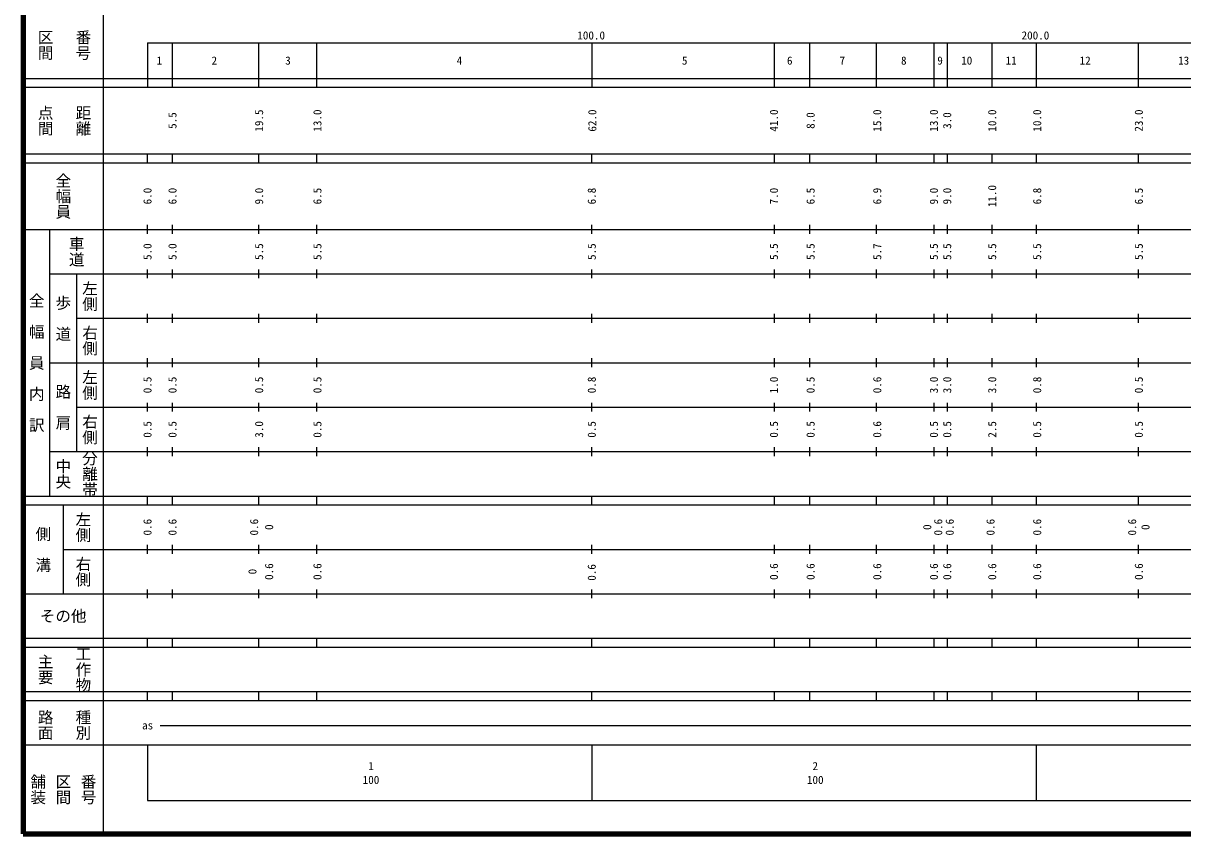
# Model space of a CAD drawing. Units: millimetres on the paper, enlarged 1000 times. Extents: x 40000 to 680000, y 20000 to 380000.
# Drawn here: x 40000 to 301016, y 20000 to 202409 of the extents above; entities that cross this region are included whole.
import ezdxf
from ezdxf.enums import TextEntityAlignment as Align

# ---------------------------------------------------------------- set-up
doc = ezdxf.new("R2010")
doc.units = ezdxf.units.MM
doc.header["$LTSCALE"] = 1000
doc.layers.add('M-TTL', color=2, linetype='Continuous', lineweight=140)
doc.layers.add('M-TTL-BAND', color=7, linetype='Continuous', lineweight=25)
doc.styles.add('@ＭＳ ゴシック', font='')
doc.styles.add('ＭＳ ゴシック', font='')
doc.styles.get('@ＭＳ ゴシック').set_extended_font_data('@MS Gothic')
doc.styles.get('ＭＳ ゴシック').set_extended_font_data('MS Gothic')

msp = doc.modelspace()

# ---------------------------------------------------------------- linework, layer by layer
at = {"layer": 'M-TTL'}
for p, q in [((40000, 380000), (40000, 20000)), ((40000, 20000), (680000, 20000))]:
    msp.add_line(p, q, dxfattribs=at)
at = {"layer": 'M-TTL-BAND'}
for p, q in [((58000, 370000), (58000, 20000)), ((68000, 198000), (579000, 198000)), ((68000, 198000), (68000, 188000)), ((73500, 198000), (73500, 188000)), ((93000, 198000), (93000, 188000)), ((106000, 198000), (106000, 188000)), ((168000, 198000), (168000, 188000)), ((209000, 198000), (209000, 188000)), ((217000, 198000), (217000, 188000)), ((232000, 198000), (232000, 188000)), ((245000, 198000), (245000, 188000)), ((248000, 198000), (248000, 188000)), ((258000, 198000), (258000, 188000)), ((268000, 198000), (268000, 188000)), ((291000, 198000), (291000, 188000)), ((40000, 190000), (579000, 190000)), ((40000, 188000), (579000, 188000)), ((40000, 173000), (579000, 173000)), ((68000, 171000), (68000, 173000)), ((73500, 173000), (73500, 171000)), ((93000, 173000), (93000, 171000)), ((106000, 173000), (106000, 171000)), ((168000, 171000), (168000, 173000)), ((209000, 173000), (209000, 171000)), ((217000, 173000), (217000, 171000)), ((232000, 173000), (232000, 171000)), ((245000, 173000), (245000, 171000)), ((248000, 173000), (248000, 171000)), ((258000, 173000), (258000, 171000)), ((268000, 173000), (268000, 171000)), ((291000, 173000), (291000, 171000)), ((40000, 171000), (579000, 171000)), ((68000, 155000), (68000, 157000)), ((73500, 157000), (73500, 155000)), ((93000, 157000), (93000, 155000)), ((106000, 157000), (106000, 155000)), ((168000, 155000), (168000, 157000)), ((209000, 157000), (209000, 155000)), ((217000, 157000), (217000, 155000)), ((232000, 157000), (232000, 155000)), ((245000, 157000), (245000, 155000)), ((248000, 157000), (248000, 155000)), ((258000, 157000), (258000, 155000)), ((268000, 157000), (268000, 155000)), ((291000, 157000), (291000, 155000)), ((40000, 156000), (579000, 156000)), ((46000, 96000), (46000, 156000)), ((68000, 145000), (68000, 147000)), ((73500, 147000), (73500, 145000)), ((93000, 147000), (93000, 145000)), ((106000, 147000), (106000, 145000)), ((168000, 145000), (168000, 147000)), ((209000, 147000), (209000, 145000)), ((217000, 147000), (217000, 145000)), ((232000, 147000), (232000, 145000)), ((245000, 147000), (245000, 145000)), ((248000, 147000), (248000, 145000)), ((258000, 147000), (258000, 145000)), ((268000, 147000), (268000, 145000)), ((291000, 147000), (291000, 145000)), ((46000, 146000), (579000, 146000)), ((52000, 146000), (52000, 106000)), ((52000, 136000), (579000, 136000)), ((68000, 135000), (68000, 137000)), ((73500, 137000), (73500, 135000)), ((93000, 137000), (93000, 135000)), ((106000, 137000), (106000, 135000)), ((168000, 135000), (168000, 137000)), ((209000, 137000), (209000, 135000)), ((217000, 137000), (217000, 135000)), ((232000, 137000), (232000, 135000)), ((245000, 137000), (245000, 135000)), ((248000, 137000), (248000, 135000)), ((258000, 137000), (258000, 135000)), ((268000, 137000), (268000, 135000)), ((291000, 137000), (291000, 135000)), ((46000, 126000), (579000, 126000)), ((68000, 125000), (68000, 127000)), ((73500, 127000), (73500, 125000)), ((93000, 127000), (93000, 125000)), ((106000, 127000), (106000, 125000)), ((168000, 125000), (168000, 127000)), ((209000, 127000), (209000, 125000)), ((217000, 127000), (217000, 125000)), ((232000, 127000), (232000, 125000)), ((245000, 127000), (245000, 125000)), ((248000, 127000), (248000, 125000)), ((258000, 127000), (258000, 125000)), ((268000, 127000), (268000, 125000)), ((291000, 127000), (291000, 125000)), ((52000, 116000), (579000, 116000)), ((68000, 115000), (68000, 117000)), ((73500, 117000), (73500, 115000)), ((93000, 117000), (93000, 115000)), ((106000, 117000), (106000, 115000)), ((168000, 115000), (168000, 117000)), ((209000, 117000), (209000, 115000)), ((217000, 117000), (217000, 115000)), ((232000, 117000), (232000, 115000)), ((245000, 117000), (245000, 115000)), ((248000, 117000), (248000, 115000)), ((258000, 117000), (258000, 115000)), ((268000, 117000), (268000, 115000)), ((291000, 117000), (291000, 115000)), ((46000, 106000), (579000, 106000)), ((68000, 105000), (68000, 107000)), ((73500, 107000), (73500, 105000)), ((93000, 107000), (93000, 105000)), ((106000, 107000), (106000, 105000)), ((168000, 105000), (168000, 107000)), ((209000, 107000), (209000, 105000)), ((217000, 107000), (217000, 105000)), ((232000, 107000), (232000, 105000)), ((245000, 107000), (245000, 105000)), ((248000, 107000), (248000, 105000)), ((258000, 107000), (258000, 105000)), ((268000, 107000), (268000, 105000)), ((291000, 107000), (291000, 105000)), ((40000, 96000), (579000, 96000)), ((40000, 94000), (579000, 94000)), ((49000, 94000), (49000, 74000)), ((68000, 94000), (68000, 96000)), ((73500, 96000), (73500, 94000)), ((93000, 96000), (93000, 94000)), ((106000, 96000), (106000, 94000)), ((168000, 94000), (168000, 96000)), ((209000, 96000), (209000, 94000)), ((217000, 96000), (217000, 94000)), ((232000, 96000), (232000, 94000)), ((245000, 96000), (245000, 94000)), ((248000, 96000), (248000, 94000)), ((258000, 96000), (258000, 94000)), ((268000, 96000), (268000, 94000)), ((291000, 96000), (291000, 94000)), ((49000, 84000), (579000, 84000)), ((68000, 83000), (68000, 85000)), ((73500, 85000), (73500, 83000)), ((93000, 85000), (93000, 83000)), ((106000, 85000), (106000, 83000)), ((168000, 83000), (168000, 85000)), ((209000, 85000), (209000, 83000)), ((217000, 85000), (217000, 83000)), ((232000, 85000), (232000, 83000)), ((245000, 85000), (245000, 83000)), ((248000, 85000), (248000, 83000)), ((258000, 85000), (258000, 83000)), ((268000, 85000), (268000, 83000)), ((291000, 85000), (291000, 83000)), ((40000, 74000), (579000, 74000)), ((68000, 73000), (68000, 75000)), ((73500, 75000), (73500, 73000)), ((93000, 75000), (93000, 73000)), ((106000, 75000), (106000, 73000)), ((168000, 73000), (168000, 75000)), ((209000, 75000), (209000, 73000)), ((217000, 75000), (217000, 73000)), ((232000, 75000), (232000, 73000)), ((245000, 75000), (245000, 73000)), ((248000, 75000), (248000, 73000)), ((258000, 75000), (258000, 73000)), ((268000, 75000), (268000, 73000)), ((291000, 75000), (291000, 73000)), ((40000, 64000), (579000, 64000)), ((68000, 62000), (68000, 64000)), ((73500, 64000), (73500, 62000)), ((93000, 64000), (93000, 62000)), ((106000, 64000), (106000, 62000)), ((168000, 62000), (168000, 64000)), ((209000, 64000), (209000, 62000)), ((217000, 64000), (217000, 62000)), ((232000, 64000), (232000, 62000)), ((245000, 64000), (245000, 62000)), ((248000, 64000), (248000, 62000)), ((258000, 64000), (258000, 62000)), ((268000, 64000), (268000, 62000)), ((291000, 64000), (291000, 62000)), ((40000, 62000), (579000, 62000)), ((40000, 52000), (579000, 52000)), ((40000, 50000), (579000, 50000)), ((68000, 50000), (68000, 52000)), ((73500, 52000), (73500, 50000)), ((93000, 52000), (93000, 50000)), ((106000, 52000), (106000, 50000)), ((168000, 50000), (168000, 52000)), ((209000, 52000), (209000, 50000)), ((217000, 52000), (217000, 50000)), ((232000, 52000), (232000, 50000)), ((245000, 52000), (245000, 50000)), ((248000, 52000), (248000, 50000)), ((258000, 52000), (258000, 50000)), ((268000, 52000), (268000, 50000)), ((291000, 52000), (291000, 50000)), ((70805, 44406), (565903, 44406)), ((40000, 40000), (579000, 40000)), ((68000, 40000), (68000, 27500)), ((168000, 40000), (168000, 27500)), ((268000, 40000), (268000, 27500)), ((68000, 27500), (579000, 27500))]:
    msp.add_line(p, q, dxfattribs=at)

# ---------------------------------------------------------------- texts
for s, height, rotation, style, p in [('区間', 2566, 270, '@ＭＳ ゴシック', (45000, 197500)), ('番号', 2566, 270, '@ＭＳ ゴシック', (53500, 197500)), ('点間', 2566, 270, '@ＭＳ ゴシック', (45000, 180500)), ('距離', 2566, 270, '@ＭＳ ゴシック', (53500, 180500)), ('19.5', 1833, 90, 'ＭＳ ゴシック', (93093, 180500)), ('13.0', 1833, 90, 'ＭＳ ゴシック', (106218, 180500)), ('62.0', 1833, 90, 'ＭＳ ゴシック', (168092, 180500)), ('41.0', 1833, 90, 'ＭＳ ゴシック', (208972, 180500)), ('15.0', 1833, 90, 'ＭＳ ゴシック', (232223, 180500)), ('13.0', 1833, 90, 'ＭＳ ゴシック', (244973, 180500)), ('10.0', 1833, 90, 'ＭＳ ゴシック', (258099, 180500)), ('10.0', 1833, 90, 'ＭＳ ゴシック', (268224, 180500)), ('23.0', 1833, 90, 'ＭＳ ゴシック', (291100, 180500)), ('5.5', 1833, 90, 'ＭＳ ゴシック', (73592, 180500)), ('8.0', 1833, 90, 'ＭＳ ゴシック', (217222, 180500)), ('3.0', 1833, 90, 'ＭＳ ゴシック', (247973, 180500)), ('全幅員', 2566, 270, '@ＭＳ ゴシック', (49000, 163500)), ('6.0', 1833, 90, 'ＭＳ ゴシック', (67967, 163500)), ('6.0', 1833, 90, 'ＭＳ ゴシック', (73592, 163500)), ('9.0', 1833, 90, 'ＭＳ ゴシック', (93093, 163500)), ('6.5', 1833, 90, 'ＭＳ ゴシック', (106218, 163500)), ('6.8', 1833, 90, 'ＭＳ ゴシック', (167967, 163500)), ('7.0', 1833, 90, 'ＭＳ ゴシック', (208972, 163500)), ('6.5', 1833, 90, 'ＭＳ ゴシック', (217222, 163500)), ('6.9', 1833, 90, 'ＭＳ ゴシック', (232223, 163500)), ('9.0', 1833, 90, 'ＭＳ ゴシック', (244973, 163500)), ('9.0', 1833, 90, 'ＭＳ ゴシック', (247973, 163500)), ('11.0', 1833, 90, 'ＭＳ ゴシック', (258099, 163500)), ('6.8', 1833, 90, 'ＭＳ ゴシック', (268224, 163500)), ('6.5', 1833, 90, 'ＭＳ ゴシック', (291100, 163500)), ('車道', 2566, 270, '@ＭＳ ゴシック', (52000, 151000)), ('5.0', 1833, 90, 'ＭＳ ゴシック', (67967, 151000)), ('5.0', 1833, 90, 'ＭＳ ゴシック', (73592, 151000)), ('5.5', 1833, 90, 'ＭＳ ゴシック', (93093, 151000)), ('5.5', 1833, 90, 'ＭＳ ゴシック', (106218, 151000)), ('5.5', 1833, 90, 'ＭＳ ゴシック', (167967, 151000)), ('5.5', 1833, 90, 'ＭＳ ゴシック', (208972, 151000)), ('5.5', 1833, 90, 'ＭＳ ゴシック', (217222, 151000)), ('5.7', 1833, 90, 'ＭＳ ゴシック', (232223, 151000)), ('5.5', 1833, 90, 'ＭＳ ゴシック', (244973, 151000)), ('5.5', 1833, 90, 'ＭＳ ゴシック', (247973, 151000)), ('5.5', 1833, 90, 'ＭＳ ゴシック', (258099, 151000)), ('5.5', 1833, 90, 'ＭＳ ゴシック', (268224, 151000)), ('5.5', 1833, 90, 'ＭＳ ゴシック', (291100, 151000)), ('左側', 2566, 270, '@ＭＳ ゴシック', (55000, 141000)), ('全\u3000幅\u3000員\u3000内\u3000訳', 2566, 270, '@ＭＳ ゴシック', (43000, 126000)), ('歩\u3000道', 2566, 270, '@ＭＳ ゴシック', (49000, 136000)), ('右側', 2566, 270, '@ＭＳ ゴシック', (55000, 131000)), ('左側', 2566, 270, '@ＭＳ ゴシック', (55000, 121000)), ('0.5', 1833, 90, 'ＭＳ ゴシック', (67967, 121000)), ('0.5', 1833, 90, 'ＭＳ ゴシック', (73592, 121000)), ('0.5', 1833, 90, 'ＭＳ ゴシック', (93093, 121000)), ('0.5', 1833, 90, 'ＭＳ ゴシック', (106218, 121000)), ('0.8', 1833, 90, 'ＭＳ ゴシック', (167967, 121000)), ('1.0', 1833, 90, 'ＭＳ ゴシック', (208972, 121000)), ('0.5', 1833, 90, 'ＭＳ ゴシック', (217222, 121000)), ('0.6', 1833, 90, 'ＭＳ ゴシック', (232223, 121000)), ('3.0', 1833, 90, 'ＭＳ ゴシック', (244973, 121000)), ('3.0', 1833, 90, 'ＭＳ ゴシック', (247973, 121000)), ('3.0', 1833, 90, 'ＭＳ ゴシック', (258099, 121000)), ('0.8', 1833, 90, 'ＭＳ ゴシック', (268224, 121000)), ('0.5', 1833, 90, 'ＭＳ ゴシック', (291100, 121000)), ('路\u3000肩', 2566, 270, '@ＭＳ ゴシック', (49000, 116000)), ('右側', 2566, 270, '@ＭＳ ゴシック', (55000, 111000)), ('0.5', 1833, 90, 'ＭＳ ゴシック', (67967, 111000)), ('0.5', 1833, 90, 'ＭＳ ゴシック', (73592, 111000)), ('3.0', 1833, 90, 'ＭＳ ゴシック', (93093, 111000)), ('0.5', 1833, 90, 'ＭＳ ゴシック', (106218, 111000)), ('0.5', 1833, 90, 'ＭＳ ゴシック', (167967, 111000)), ('0.5', 1833, 90, 'ＭＳ ゴシック', (208972, 111000)), ('0.5', 1833, 90, 'ＭＳ ゴシック', (217222, 111000)), ('0.6', 1833, 90, 'ＭＳ ゴシック', (232223, 111000)), ('0.5', 1833, 90, 'ＭＳ ゴシック', (244973, 111000)), ('0.5', 1833, 90, 'ＭＳ ゴシック', (247973, 111000)), ('2.5', 1833, 90, 'ＭＳ ゴシック', (258099, 111000)), ('0.5', 1833, 90, 'ＭＳ ゴシック', (268224, 111000)), ('0.5', 1833, 90, 'ＭＳ ゴシック', (291100, 111000)), ('分離帯', 2566, 270, '@ＭＳ ゴシック', (55000, 101000)), ('中央', 2566, 270, '@ＭＳ ゴシック', (49000, 101000)), ('左側', 2566, 270, '@ＭＳ ゴシック', (53500, 89000)), ('側\u3000溝', 2566, 270, '@ＭＳ ゴシック', (44500, 84000)), ('0.6', 1833, 90, 'ＭＳ ゴシック', (67967, 89000)), ('0.6', 1833, 90, 'ＭＳ ゴシック', (73592, 89000)), ('0.6', 1833, 90, 'ＭＳ ゴシック', (91968, 89000)), ('0', 1833, 90, 'ＭＳ ゴシック', (95343, 89000)), ('0', 1833, 90, 'ＭＳ ゴシック', (243473, 89000)), ('0.6', 1833, 90, 'ＭＳ ゴシック', (245950, 89000)), ('0.6', 1833, 90, 'ＭＳ ゴシック', (248537, 89000)), ('0.6', 1833, 90, 'ＭＳ ゴシック', (257724, 89000)), ('0.6', 1833, 90, 'ＭＳ ゴシック', (268224, 89000)), ('0.6', 1833, 90, 'ＭＳ ゴシック', (289600, 89000)), ('0', 1833, 90, 'ＭＳ ゴシック', (292600, 89000)), ('右側', 2566, 270, '@ＭＳ ゴシック', (53500, 79000)), ('0', 1833, 90, 'ＭＳ ゴシック', (91593, 79000)), ('0.6', 1833, 90, 'ＭＳ ゴシック', (95343, 79000)), ('0.6', 1833, 90, 'ＭＳ ゴシック', (106218, 79000)), ('0.6', 1833, 90, 'ＭＳ ゴシック', (167967, 78816)), ('0.6', 1833, 90, 'ＭＳ ゴシック', (208972, 79000)), ('0.6', 1833, 90, 'ＭＳ ゴシック', (217222, 79000)), ('0.6', 1833, 90, 'ＭＳ ゴシック', (232223, 79000)), ('0.6', 1833, 90, 'ＭＳ ゴシック', (244973, 79000)), ('0.6', 1833, 90, 'ＭＳ ゴシック', (247973, 79000)), ('0.6', 1833, 90, 'ＭＳ ゴシック', (258099, 79000)), ('0.6', 1833, 90, 'ＭＳ ゴシック', (268224, 79000)), ('0.6', 1833, 90, 'ＭＳ ゴシック', (291100, 79000)), ('主要', 2566, 270, '@ＭＳ ゴシック', (45000, 57000)), ('工作物', 2566, 270, '@ＭＳ ゴシック', (53500, 57000)), ('路面', 2566, 270, '@ＭＳ ゴシック', (45000, 44500)), ('種別', 2566, 270, '@ＭＳ ゴシック', (53500, 44500)), ('舗装', 2566, 270, '@ＭＳ ゴシック', (43333, 30000)), ('区間', 2566, 270, '@ＭＳ ゴシック', (49000, 30000)), ('番号', 2566, 270, '@ＭＳ ゴシック', (54667, 30000))]:
    msp.add_text(s, height=height, rotation=rotation, dxfattribs=dict(at, style=style)).set_placement(p, align=Align.MIDDLE_CENTER)
at = {"layer": 'M-TTL-BAND', "style": 'ＭＳ ゴシック'}
for s, p in [('100.0', (167844, 198195)), ('200.0', (267844, 198195))]:
    msp.add_text(s, height=1833, dxfattribs=at).set_placement(p, align=Align.BOTTOM_CENTER)
for s, height, p in [('1', 1833, (70645, 194000)), ('2', 1833, (83015, 194000)), ('3', 1833, (99609, 194000)), ('4', 1833, (138196, 194000)), ('5', 1833, (188896, 194000)), ('6', 1833, (212542, 194000)), ('7', 1833, (224376, 194000)), ('8', 1833, (238210, 194000)), ('9', 1833, (246377, 194000)), ('10', 1833, (252377, 194000)), ('11', 1833, (262378, 194000)), ('12', 1833, (279045, 194000)), ('13', 1833, (301212, 194000)), ('その他', 2566, (49000, 69000)), ('as', 1833, (68006, 44406)), ('1', 1833, (118288, 35238)), ('2', 1833, (218288, 35238)), ('100', 1833, (118288, 32131)), ('100', 1833, (218288, 32131))]:
    msp.add_text(s, height=height, dxfattribs=at).set_placement(p, align=Align.MIDDLE_CENTER)

doc.saveas('drawing.dxf')
